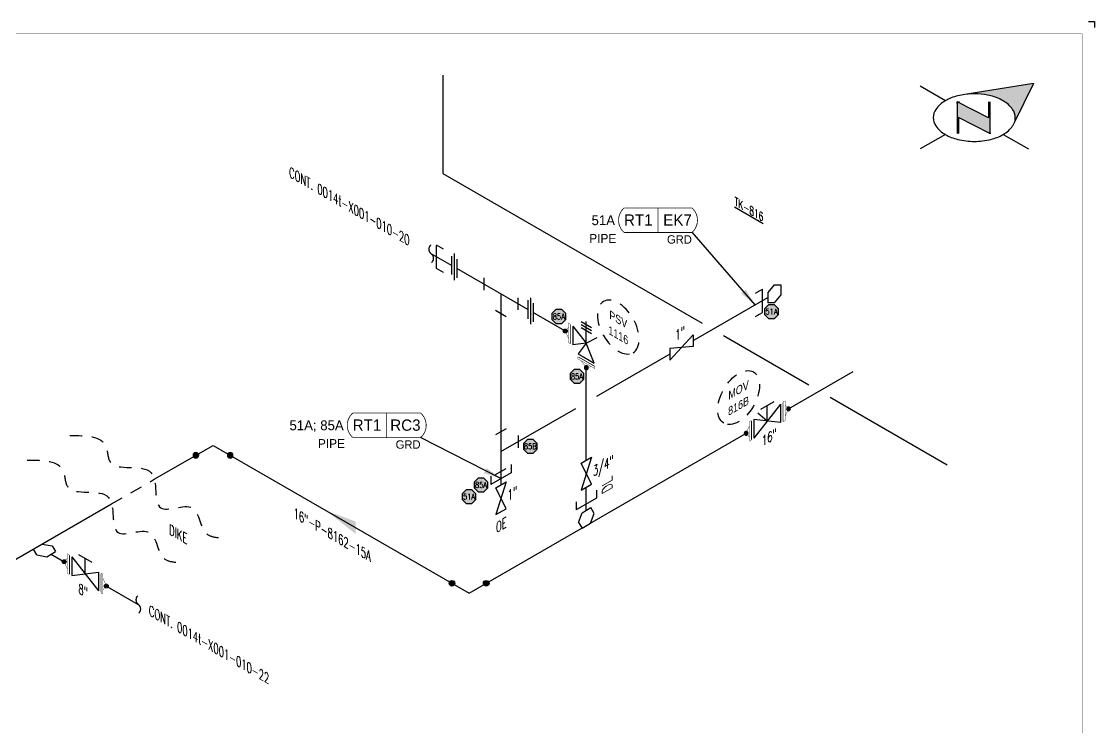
# Model space of a CAD drawing. Header units: inches. Extents: x 0 to 17.2, y 0 to 11.2.
# Drawn here: x 6.36 to 17.25, y 4.09 to 11.25 of the extents above; entities that cross this region are included whole.
import ezdxf
from ezdxf.enums import TextEntityAlignment as Align

# ---------------------------------------------------------------- set-up
doc = ezdxf.new("R2010")
doc.units = ezdxf.units.IN
doc.header["$MEASUREMENT"] = 0
doc.linetypes.add('HIDDEN2', pattern=[0.1875, 0.125, -0.0625])
for name, color, linetype in [('3', 1, 'Continuous'), ('BORDER', 3, 'Continuous'), ('COMP', 1, 'Continuous'), ('Continuation', 7, 'Continuous'), ('DL', 20, 'Continuous'), ('EQUIP', 131, 'Continuous'), ('EQUIP-ANNO', 150, 'Continuous'), ('FITTINGS', 4, 'Continuous'), ('FLOW', 1, 'Continuous'), ('PART_PCML', 7, 'Continuous'), ('PART_SelectedCML_RT', 132, 'Continuous'), ('PIPE-ANNO', 150, 'HIDDEN2'), ('TEXT', 7, 'Continuous'), ('UNAS.PIPE', 251, 'Continuous'), ('WELD POINTS', 41, 'Continuous'), ('Welds', 7, 'Continuous')]:
    doc.layers.add(name, color=color, linetype=linetype)
doc.layers.add('PIPE', color=7, linetype='Continuous', lineweight=30)
doc.styles.add('CMLPAS', font='')
doc.styles.add('ISO30', font='simplex.shx', dxfattribs={"width": 0.85, "oblique": 30, "height": 0.075})
doc.styles.add('PART_Standard', font='romans', dxfattribs={"width": 0.8, "height": 0.09})
doc.styles.add('Richmond', font='arial.ttf')
doc.styles.add('SIMPLEX', font='ROMANS')
doc.styles.get("Standard").update_dxf_attribs({"font": 'arial.ttf'})
doc.styles.get('CMLPAS').set_extended_font_data('Cordia New')
doc.dimstyles.new('Richmond', dxfattribs={"dimtxt": 0.18, "dimasz": 0.18, "dimexe": 0.18, "dimexo": 0.0625, "dimgap": 0.09, "dimtad": 0, "dimtih": 1, "dimtoh": 1, "dimdec": 4, "dimzin": 0, "dimdsep": 46, "dimtxsty": 'Richmond', "dimcen": 0.09, "dimadec": 0, "dimazin": 0, "dimtfac": 1, "dimtdec": 4, "dimtofl": 0, "dimtmove": 0, "dimatfit": 3, "dimfxl": 1, "dimtolj": 1, "dimtzin": 0, "dimarcsym": 0})
doc.dimstyles.get("Standard").update_dxf_attribs({"dimtxt": 0.18, "dimasz": 0.18, "dimexe": 0.18, "dimexo": 0.0625, "dimgap": 0.09, "dimtad": 0, "dimtih": 1, "dimtoh": 1, "dimdec": 4, "dimzin": 0, "dimdsep": 46, "dimtxsty": 'Standard', "dimcen": 0.09, "dimadec": 0, "dimazin": 0, "dimtfac": 1, "dimtdec": 4, "dimtofl": 0, "dimtmove": 0, "dimatfit": 3, "dimfxl": 1, "dimtolj": 1, "dimtzin": 0, "dimarcsym": 0})

# ---------------------------------------------------------------- blocks, each defined once
blk = doc.blocks.new('north2')
at = {"layer": 'BORDER'}
for points in [[(-0.706, -0.767, -0.156851), (-0.679, -0.851, -0.095667), (-0.689, -0.905), (-0.495, -0.504), (-1.19, -0.617, -0.092194), (-0.928, -0.631, -0.072341), (-0.801, -0.681, -0.106617)], [(-0.938, -1.011), (-0.936, -1.009), (-0.936, -0.691), (-0.952, -0.691), (-0.952, -0.853), (-1.27, -0.691), (-1.27, -0.707), (-1.27, -1.012), (-1.254, -1.012), (-1.254, -0.849)]]:
    blk.add_hatch(color=7, dxfattribs=at).paths.add_polyline_path(points)
at = {"layer": 'BORDER', "color": 7}
for p, q in [((-1.389, -0.681), (-1.646, -0.533)), ((-0.495, -0.504), (-1.19, -0.617)), ((-0.495, -0.504), (-0.689, -0.905)), ((-1.27, -0.691), (-1.27, -1.012)), ((-0.952, -0.853), (-1.27, -0.691)), ((-1.27, -0.707), (-1.27, -0.691)), ((-1.262, -0.691), (-1.246, -0.691)), ((-0.952, -0.691), (-0.952, -0.853)), ((-0.936, -0.691), (-0.936, -1.012)), ((-0.936, -1.012), (-1.254, -0.849)), ((-1.254, -0.849), (-1.254, -1.012)), ((-1.389, -1.021), (-1.646, -1.169)), ((-1.26, -1.011), (-1.262, -1.009)), ((-0.928, -1.012), (-0.944, -1.012)), ((-0.801, -1.021), (-0.544, -1.169))]:
    blk.add_line(p, q, dxfattribs=at)
for centre, radius, start, end in [((-1.152, -1.093), 0.476, 103.4495, 120), ((-1.095, -1.329), 0.719, 97.6203, 103.4495), ((-1.095, -1.329), 0.719, 76.5505, 97.6203), ((-1.039, -1.093), 0.476, 60, 76.5505), ((-1.238, -0.944), 0.304, 120, 144.3429), ((-0.953, -0.944), 0.304, 35.6571, 60), ((-1.367, -0.851), 0.144, 144.3429, 180), ((-1.367, -0.851), 0.144, 180, 215.6571), ((-0.823, -0.851), 0.144, 360, 35.6571), ((-0.823, -0.851), 0.144, 337.5796, 360), ((-1.238, -0.758), 0.304, 215.6571, 240), ((-0.953, -0.758), 0.304, 300, 324.3429), ((-0.823, -0.851), 0.144, 324.3429, 337.5547), ((-1.152, -0.609), 0.476, 240, 256.5505), ((-1.095, -0.373), 0.719, 256.5505, 270), ((-1.095, -0.373), 0.719, 270, 283.4495), ((-1.039, -0.609), 0.476, 283.4495, 300)]:
    blk.add_arc(centre, radius, start, end, dxfattribs=at)
blk = doc.blocks.new('A$C6804a2e5')
blk.add_blockref('north2', (0, 0))
blk = doc.blocks.new('A$C860dd1f6')
at = {"layer": 'PIPE'}
blk.add_blockref('A$C6804a2e5', (0, 0), dxfattribs=at)
blk = doc.blocks.new('Border')
at = {"layer": 'BORDER', "const_width": 0.005}
blk.add_lwpolyline([(0.25, 0.25), (17.25, 0.25), (17.25, 11.25), (0.25, 11.25)], close=True, dxfattribs=at)
blk = doc.blocks.new('1_Text_330')
at = {"layer": 'TEXT', "style": 'PART_Standard', "oblique": 330, "width": 0.8}
blk.add_attdef('3/4"', (0, 0), '', height=0.09, rotation=330, dxfattribs=at)
blk = doc.blocks.new('2_ELBOW_WELD_30')
at = {"linetype": 'ByBlock', "lineweight": -2}
h = blk.add_hatch(color=0, dxfattribs=at)
edge = h.paths.add_edge_path()
edge.add_arc((0.174, 0.1), 0.0286, 0, 360)
h = blk.add_hatch(color=0, dxfattribs=at)
edge = h.paths.add_edge_path()
edge.add_arc((0, -0.201), 0.0286, 0, 360)
at = {"color": 0, "linetype": 'ByBlock', "lineweight": -2}
for centre in [(0.174, 0.1), (0, -0.201)]:
    blk.add_circle(centre, 0.0286, dxfattribs=at)
blk = doc.blocks.new('VALVE_THREAD_PSV_30')
at = {"color": 0, "linetype": 'ByBlock', "lineweight": -2}
blk.add_wipeout([(-0.0406, -0.1016), (0, 0), (0.0677, 0.0859), (0.0677, -0.0078), (0, 0), (0.0406, -0.0547)], dxfattribs=at)
for p, q in [((-0.0269, 0.0782), (0.0269, 0.1093)), ((0, 0), (0, 0.1094)), ((-0.0269, 0.0626), (0.0269, 0.0937)), ((-0.0269, 0.047), (0.0269, 0.078)), ((0.0677, 0.0859), (0, 0)), ((0.0677, 0.0859), (0.0677, -0.0078)), ((-0.0406, -0.1016), (0, 0)), ((0, 0), (0.0677, -0.0078)), ((0, 0), (0.0406, -0.0547)), ((0.0406, -0.0547), (-0.0406, -0.1016))]:
    blk.add_line(p, q, dxfattribs=at)
blk = doc.blocks.new('3_VALVE_FLANGE_PSV_30')
at = {"color": 0, "linetype": 'ByBlock', "lineweight": -2}
for p, q in [((0.135, 0.172), (0.135, -0.016)), ((0.081, -0.109), (-0.081, -0.203))]:
    blk.add_line(p, q, dxfattribs=at)
for points in [[(0.135, 0.172), (0.162, 0.188), (0.162, 0), (0.135, -0.016)], [(-0.081, -0.203), (-0.081, -0.234), (0.081, -0.141), (0.081, -0.109)]]:
    blk.add_wipeout(points, dxfattribs=at)
for p, q in [((0.135, -0.016), (0.135, 0.172)), ((0.162, 0), (0.162, 0.188)), ((0.081, -0.109), (-0.081, -0.203)), ((0.081, -0.141), (-0.081, -0.234))]:
    blk.add_line(p, q, dxfattribs=at)
at = {"color": 0, "linetype": 'ByBlock', "lineweight": -2, "xscale": 2, "yscale": 2, "zscale": 2}
blk.add_blockref('VALVE_THREAD_PSV_30', (0, 0), dxfattribs=at)
blk = doc.blocks.new('AM9A04')
at = {"linetype": 'Continuous', "const_width": 0.01}
blk.add_lwpolyline([(0, -0.289), (0, 0.289), (-0.05, 0.318), (-0.05, -0.26)], close=True, dxfattribs=at)
at = {"const_width": 0.01}
blk.add_lwpolyline([(-0.05, -0.144), (-0.15, 0.087), (-0.05, 0.202)], dxfattribs=at)
blk = doc.blocks.new('A09')
at = {"layer": 'Welds'}
h = blk.add_hatch(color=256, dxfattribs=at)
h.dxf.hatch_style = 1
h.paths.add_polyline_path([(-0.03, 0, 1), (0.03, 0, 1)])
blk.add_circle((0, 0), 0.03, dxfattribs=at)
blk = doc.blocks.new('*U89')
blk.add_wipeout([(0.052, -0.03), (0.017, -0.07), (0.017, -0.11), (0, -0.1), (0, 0.1), (0.017, 0.09), (0.017, 0.05)]).dxf.layer = 'COMP'
at = {"layer": '3', "xscale": 0.65, "yscale": 0.65, "zscale": 0.65}
blk.add_blockref('A09', (0.052, -0.03), dxfattribs=at)
at = {"layer": 'COMP', "xscale": 0.3466300616258731, "yscale": 0.3466300616258731, "zscale": 0.3466300616258731, "rotation": 180}
blk.add_blockref('AM9A04', (0, 0), dxfattribs=at)
blk = doc.blocks.new('1_ID-BUBBLE_INSTRUMENT_330')
at = {"color": 0, "linetype": 'ByBlock', "lineweight": -2, "extrusion": (0, 0, -1)}
blk.add_ellipse((0, 0), major_axis=(0.15, -0.26), ratio=0.57735, dxfattribs=at)
at = {"color": 0, "linetype": 'ByBlock', "lineweight": -2, "oblique": 330}
for tag, p in [('INST.TYPE', (0.019, 0.067)), ('NUM', (0.019, -0.094))]:
    blk.add_attdef(tag, text='', height=0.075, rotation=330, dxfattribs=at).set_placement(p, align=Align.MIDDLE_CENTER)
blk = doc.blocks.new('*U92')
blk.add_wipeout([(0.043, 0.026), (0.078, 0.124), (0.043, 0.182), (-0.045, 0.129), (-0.079, 0.031), (-0.043, -0.026)])
at = {"layer": 'FITTINGS', "linetype": 'Continuous'}
for p, q in [((-0.079, 0.031), (-0.045, 0.129)), ((-0.045, 0.129), (0.043, 0.182)), ((0.078, 0.124), (0.043, 0.182)), ((0.043, 0.026), (0.078, 0.124)), ((-0.079, 0.031), (-0.043, -0.026)), ((-0.043, -0.026), (0.043, 0.026))]:
    blk.add_line(p, q, dxfattribs=at)
blk = doc.blocks.new('3_VALVE_FLANGE_GATE_30')
at = {"color": 0, "linetype": 'ByBlock', "lineweight": -2}
blk.add_wipeout([(-0.162, -0.187), (-0.135, -0.172), (0, 0), (0.135, -0.016), (0.162, 0), (0.162, 0.187), (0.135, 0.172), (0, 0), (-0.135, 0.016), (-0.162, 0)], dxfattribs=at)
for p, q in [((0.135, 0.172), (-0.135, -0.172)), ((0.068, 0.195), (-0.068, 0.117)), ((0, 0), (0, 0.156)), ((0.135, 0.172), (0.135, -0.016)), ((0.162, 0.187), (0.162, 0)), ((-0.162, 0), (-0.162, -0.187)), ((-0.135, 0.016), (-0.135, -0.172)), ((0.135, -0.016), (-0.135, 0.016))]:
    blk.add_line(p, q, dxfattribs=at)
blk = doc.blocks.new('1_Text_30')
at = {"layer": 'TEXT', "style": 'PART_Standard', "oblique": 30, "width": 0.8}
blk.add_attdef('TEXT', (0, 0), '', height=0.09, rotation=30, dxfattribs=at)
blk = doc.blocks.new('1_ID-BUBBLE_INSTRUMENT_30')
at = {"color": 0, "linetype": 'ByBlock', "lineweight": -2}
blk.add_ellipse((0, 0), major_axis=(-0.15, -0.26), ratio=0.57735, dxfattribs=at)
at = {"color": 0, "linetype": 'ByBlock', "lineweight": -2, "oblique": 30}
for tag, p in [('INST.TYPE', (-0.019, 0.067)), ('NUM', (-0.019, -0.094))]:
    blk.add_attdef(tag, text='', height=0.075, rotation=30, dxfattribs=at).set_placement(p, align=Align.MIDDLE_CENTER)
blk = doc.blocks.new('*U93')
blk.add_wipeout([(0.051, -0.107), (-0.051, -0.166), (0, 0), (-0.051, 0.107), (0.051, 0.166), (0, 0)]).dxf.layer = 'FITTINGS'
at = {"layer": 'FITTINGS'}
blk.add_lwpolyline([(0.051, -0.107), (-0.051, 0.107), (0.051, 0.166), (-0.051, -0.166)], close=True, dxfattribs=at)
blk = doc.blocks.new('*U94')
blk.add_wipeout([(0.118, 0.009), (0.118, 0.128), (0, 0), (-0.118, -0.009), (-0.118, -0.128), (0, 0)]).dxf.layer = 'FITTINGS'
at = {"layer": 'FITTINGS'}
blk.add_lwpolyline([(0.118, 0.009), (-0.118, -0.009), (-0.118, -0.128), (0.118, 0.128)], close=True, dxfattribs=at)
blk = doc.blocks.new('2_UNION_THREAD_30')
at = {"color": 0, "linetype": 'ByBlock', "lineweight": -2}
blk.add_wipeout([(-0.027, -0.109), (0.027, -0.078), (0.027, 0.109), (-0.027, 0.078)], dxfattribs=at)
for p, q in [((0, 0.135), (0, -0.135)), ((0.027, 0.109), (0.027, -0.078)), ((-0.027, 0.078), (-0.027, -0.109))]:
    blk.add_line(p, q, dxfattribs=at)
blk = doc.blocks.new('DL_Vert_330')
at = {"layer": 'DL', "style": 'ISO30', "oblique": 330, "width": 0.85}
blk.add_text('DL', height=0.1, rotation=90, dxfattribs=at).set_placement((0, 0))
blk = doc.blocks.new('1_Cont_330')
at = {"layer": 'Continuation', "style": 'PART_Standard', "oblique": 330, "width": 0.8}
blk.add_attdef('CONT.', (0, 0), '', height=0.09, rotation=330, dxfattribs=at)
blk = doc.blocks.new('1_BREAK-PIPE_PIPE_00')
at = {"color": 0, "linetype": 'ByBlock', "lineweight": -2}
for centre, major_axis in [((0.03, -0.092), (0, 0.101)), ((-0.03, 0.092), (0, -0.101))]:
    blk.add_ellipse(centre, major_axis=major_axis, ratio=0.711978, start_param=0.427466, end_param=3.141593, dxfattribs=at)
blk = doc.blocks.new('1_Tilde_00')
at = {"layer": 'PIPE-ANNO', "xscale": -0.5000000000000001, "yscale": 0.5, "zscale": 0.5}
blk.add_blockref('1_BREAK-PIPE_PIPE_00', (0, 0), dxfattribs=at)
blk = doc.blocks.new('2_TEE_THREAD_30')
at = {"color": 0, "linetype": 'ByBlock', "lineweight": -2}
for p, q in [((0.054, 0.232), (-0.054, 0.17)), ((0.174, 0.163), (0.174, 0.038)), ((-0.054, -0.232), (0.054, -0.17))]:
    blk.add_line(p, q, dxfattribs=at)
blk = doc.blocks.new('*U99')
blk.add_wipeout([(0.001, -0.05), (-0.066, -0.131), (-0.133, -0.132), (-0.134, -0.029), (-0.068, 0.052), (-0.001, 0.05)])
at = {"layer": 'FITTINGS', "linetype": 'Continuous'}
for p, q in [((-0.068, 0.052), (-0.134, -0.029)), ((-0.068, 0.052), (-0.001, 0.05)), ((-0.001, 0.05), (0.001, -0.05)), ((-0.134, -0.029), (-0.133, -0.132)), ((0.001, -0.05), (-0.066, -0.131)), ((-0.066, -0.131), (-0.133, -0.132))]:
    blk.add_line(p, q, dxfattribs=at)
blk = doc.blocks.new('1_ARROW_FLOW_30')
at = {"color": 0, "linetype": 'ByBlock'}
blk.add_solid([(-0.15, -0.15), (0.15, 0.087), (-0.15, -0.023)], dxfattribs=at)
blk = doc.blocks.new('*U100')
blk.add_wipeout([(0.043, 0.026), (0.146, 0.009), (0.18, -0.049), (0.092, -0.102), (-0.011, -0.084), (-0.043, -0.026)])
at = {"layer": 'FITTINGS', "linetype": 'Continuous'}
for p, q in [((-0.043, -0.026), (0.043, 0.026)), ((0.043, 0.026), (0.146, 0.009)), ((0.146, 0.009), (0.18, -0.049)), ((-0.011, -0.084), (-0.043, -0.026)), ((-0.011, -0.084), (0.092, -0.102)), ((0.092, -0.102), (0.18, -0.049))]:
    blk.add_line(p, q, dxfattribs=at)
blk = doc.blocks.new('PART_PCML')
blk.add_hatch(color=0).paths.add_polyline_path([(-0.07, -0.029), (-0.029, -0.07), (0.029, -0.07), (0.07, -0.029), (0.07, 0.029), (0.029, 0.07), (-0.029, 0.07), (-0.07, 0.029)])
at = {"color": 7, "const_width": 0.009}
blk.add_lwpolyline([(-0.07, 0.029), (-0.029, 0.07), (0.029, 0.07), (0.07, 0.029), (0.07, -0.029), (0.029, -0.07), (-0.029, -0.07), (-0.07, -0.029), (-0.07, 0.029), (-0.029, 0.07)], dxfattribs=at)
at = {"color": 18, "true_color": 0x000000}
blk.add_lwpolyline([(-0.029, 0.07), (-0.07, 0.029), (-0.07, -0.029), (-0.029, -0.07), (0.029, -0.07), (0.07, -0.029), (0.07, 0.029), (0.029, 0.07)], close=True, dxfattribs=at)
at = {"color": 7, "true_color": 0xffffff, "style": 'SIMPLEX', "width": 0.8, "flags": 1}
for tag, p in [('CIRCUIT', (-0.094, 0.089)), ('DM', (-0.053, -0.133)), ('TYPE', (-0.075, -0.204))]:
    blk.add_attdef(tag, p, '', height=0.0586, dxfattribs=at)
at = {"color": 7, "true_color": 0xffffff, "style": 'SIMPLEX', "width": 0.8}
blk.add_attdef('DMDISP', text='', height=0.0586, dxfattribs=at).set_placement((0, 0), align=Align.MIDDLE_CENTER)
blk = doc.blocks.new('CMLPAS')
at = {"const_width": 0.008}
blk.add_lwpolyline([(0.063, 0.125, 0.454441), (0.063, -0.125), (0.75, -0.125, 0.454441), (0.75, 0.125)], format="xyb", close=True, dxfattribs=at)
blk.add_lwpolyline([(0.406, -0.125), (0.406, 0.125)], dxfattribs=at)
at = {"style": 'CMLPAS', "flags": 1}
for tag, p in [('STATE', (0.75, 0.623)), ('DL', (0.75, 0.482)), ('CIRCUIT', (0.75, 0.341)), ('SUBSINTERVAL(MONTHS)', (-0.025, -0.335)), ('OLD_ID', (0.75, -0.337)), ('OLD_NDE', (0.75, -0.478)), ('OLD_ENTY', (0.741, -0.636)), ('SIZE', (0.747, -0.761)), ('SPEC', (0.747, -0.902)), ('JUSTIFY', (0.747, -1.043)), ('COMMENTS', (0.747, -1.185)), ('OLD_ASSET', (0.75, -1.326)), ('SCHED', (0.737, -1.469)), ('NOM_THICK', (0.752, -1.61)), ('CORR_ALLOW', (0.763, -1.745)), ('TML_STATUS', (0.772, -1.878)), ('FLOW_ORDER', (0.778, -2.13))]:
    blk.add_attdef(tag, text='', height=0.1, dxfattribs=at).set_placement(p, align=Align.MIDDLE_RIGHT)
at = {"style": 'CMLPAS'}
for tag, height, p in [('CHILD', 0.25, (0.75, 0.269)), ('###', 0.115, (0.75, 0.002)), ('ACCESS', 0.085, (0.75, -0.195))]:
    blk.add_attdef(tag, text='', height=height, dxfattribs=at).set_placement(p, align=Align.MIDDLE_RIGHT)
at = {"color": 152, "style": 'CMLPAS'}
for tag, height, p in [('SPECIAL', 0.085, (0.405, 0.19)), ('DM-TYPE', 0.1, (-0.03, 0)), ('COMP', 0.09, (-0.017, -0.185))]:
    blk.add_attdef(tag, text='', height=height, dxfattribs=at).set_placement(p, align=Align.MIDDLE_RIGHT)
at = {"style": 'CMLPAS'}
blk.add_attdef('NDE', text='', height=0.115, dxfattribs=at).set_placement((0.206, 0.002), align=Align.MIDDLE_CENTER)
blk = doc.blocks.new('*U95')
at = {"color": 20, "linetype": 'ByBlock', "ltscale": 0.7}
blk.add_line((0.103, 0.122), (-0.103, 0.003), dxfattribs=at)
for points in [[(0.103, 0.204), (0.103, 0.122)], [(-0.103, 0.086), (-0.103, 0.003)]]:
    blk.add_leader(points, dimstyle='Richmond', override={"dimasz": 0.04, "dimgap": 0.09, "dimtad": 0}, dxfattribs=at)
blk = doc.blocks.new('*U96')
at = {"color": 20, "linetype": 'ByBlock', "ltscale": 0.7}
blk.add_line((-0.054, -0.15), (-0.054, 0.087), dxfattribs=at)
for points in [[(-0.126, 0.046), (-0.054, 0.087)], [(-0.126, -0.191), (-0.054, -0.15)]]:
    blk.add_leader(points, dimstyle='Richmond', override={"dimasz": 0.04, "dimgap": 0.09, "dimtad": 0}, dxfattribs=at)
blk = doc.blocks.new('*U90')
at = {"color": 20, "linetype": 'ByBlock', "ltscale": 0.7}
blk.add_line((0.054, -0.15), (0.054, 0.087), dxfattribs=at)
for points in [[(0.126, 0.046), (0.054, 0.087)], [(0.126, -0.191), (0.054, -0.15)]]:
    blk.add_leader(points, dimstyle='Richmond', override={"dimasz": 0.04, "dimgap": 0.09, "dimtad": 0}, dxfattribs=at)

msp = doc.modelspace()

# ---------------------------------------------------------------- linework, layer by layer
for p, q in [((17.188, 11.25), (17.25, 11.25)), ((17.25, 11.25), (17.25, 11.188))]:
    msp.add_line(p, q)
at = {"layer": 'EQUIP'}
for p, q in [((10.638, 10.706), (10.638, 9.706)), ((13.484, 8.063), (14.35, 7.563)), ((14.567, 7.438), (15.756, 6.751))]:
    msp.add_line(p, q, dxfattribs=at)
at = {"layer": 'PIPE'}
for p, q in [((12.093, 7.985), (10.779, 8.743)), ((11.227, 8.485), (11.227, 6.549)), ((12.201, 7.447), (13.934, 8.448)), ((12.093, 6.135), (12.093, 7.985)), ((10.903, 5.448), (14.8, 7.698)), ((11.227, 6.885), (11.985, 7.322)), ((7.709, 6.604), (8.305, 6.948)), ((8.305, 6.948), (10.903, 5.448)), ((3.541, 4.198), (7.276, 6.354)), ((6.528, 5.922), (7.17, 5.551))]:
    msp.add_line(p, q, dxfattribs=at)
at = {"layer": 'PIPE', "linetype": 'HIDDEN2'}
msp.add_line((7.276, 6.354), (7.709, 6.604), dxfattribs=at)
at = {"layer": 'PIPE-ANNO'}
for points in [[(6.852, 7.048), (7.219, 6.935), (7.26, 6.783), (7.678, 6.671), (7.774, 6.314), (8.093, 6.314), (8.249, 6.044), (8.367, 6.012)], [(6.419, 6.798), (6.786, 6.685), (6.827, 6.533), (7.245, 6.421), (7.341, 6.064), (7.66, 6.064), (7.816, 5.794), (7.934, 5.762)]]:
    msp.add_spline(points, degree=3, dxfattribs=at)
at = {"layer": 'UNAS.PIPE'}
for p, q in [((10.779, 8.743), (10.519, 8.893)), ((7.17, 5.551), (7.547, 5.334))]:
    msp.add_line(p, q, dxfattribs=at)

# ---------------------------------------------------------------- block references
for name, p in [('1_Tilde_00', (10.519, 8.893)), ('DL_Vert_330', (12.355, 6.503)), ('1_Tilde_00', (7.547, 5.334))]:
    msp.add_blockref(name, p)
at = {"layer": 'BORDER'}
for name, p in [('Border', (-0.125, -0.125)), ('A$C860dd1f6', (17.125, 11.125))]:
    msp.add_blockref(name, p, dxfattribs=at)
at = {"layer": 'Continuation'}
for p, values in [((9.077, 9.675), {'CONT.': 'CONT. 0014t-X001-010-20'}), ((7.654, 5.228), {'CONT.': 'CONT. 0014t-X001-010-22'})]:
    msp.add_blockref('1_Cont_330', p, dxfattribs=at).add_auto_attribs(values)
at = {"layer": 'DL'}
for name, p in [('*U90', (10.519, 8.893)), ('*U96', (13.934, 8.448))]:
    msp.add_blockref(name, p, dxfattribs=at)
at = {"layer": 'FITTINGS'}
msp.add_blockref('2_TEE_THREAD_30', (11.227, 6.885), dxfattribs=at)
at = {"layer": 'FLOW', "xscale": -1}
msp.add_blockref('1_ARROW_FLOW_30', (9.604, 6.198), dxfattribs=at)
at = {"layer": 'PART_PCML', "color": 13}
for p, values in [((11.524, 6.939), {'DMDISP': '85B'}), ((11.025, 6.547), {'DMDISP': '85A'})]:
    msp.add_blockref('PART_PCML', p, dxfattribs=at).add_auto_attribs(values)
at = {"layer": 'PART_PCML', "color": 96}
msp.add_blockref('PART_PCML', (10.903, 6.428), dxfattribs=at).add_auto_attribs({'DMDISP': '51A'})
at = {"layer": 'PART_SelectedCML_RT'}
for p, values in [((12.414, 9.233), {'###': 'EK7', 'NDE': 'RT1', 'DM-TYPE': '51A', 'COMP': 'PIPE', 'ACCESS': 'GRD'}), ((9.661, 7.152), {'###': 'RC3', 'NDE': 'RT1', 'DM-TYPE': '51A; 85A', 'COMP': 'PIPE', 'ACCESS': 'GRD'})]:
    msp.add_blockref('CMLPAS', p, dxfattribs=at).add_auto_attribs(values)
at = {"layer": 'TEXT'}
for name, p, values in [('1_Text_30', (11.295, 6.382), {'TEXT': '1"'}), ('1_Text_330', (9.123, 6.217), {'3/4"': '16"-P-8162-15A'}), ('1_Text_330', (7.86, 6.049), {'3/4"': 'DIKE'})]:
    msp.add_blockref(name, p, dxfattribs=at).add_auto_attribs(values)
at = {"layer": 'WELD POINTS', "xscale": -1, "rotation": 59.99999999999994}
msp.add_blockref('2_ELBOW_WELD_30', (8.305, 6.948), dxfattribs=at)
at = {"layer": 'WELD POINTS', "rotation": 120}
msp.add_blockref('2_ELBOW_WELD_30', (10.903, 5.448), dxfattribs=at)

# ---------------------------------------------------------------- texts
at = {"layer": 'EQUIP-ANNO', "style": 'ISO30', "oblique": 330, "width": 0.85}
msp.add_text('%%UTK-816', height=0.075, rotation=330, dxfattribs=at).set_placement((13.598, 9.385))

# ---------------------------------------------------------------- leaders
at = {"layer": 'PART_SelectedCML_RT'}
msp.add_leader([(13.805, 8.374), (13.168, 9.111)], dimstyle='Standard', dxfattribs=at)

# ---------------------------------------------------------------- next in the draw order: block references
at = {"layer": 'FITTINGS', "xscale": -1}
for name, p in [('2_UNION_THREAD_30', (11.526, 8.312)), ('3_VALVE_FLANGE_PSV_30', (12.093, 7.985)), ('3_VALVE_FLANGE_GATE_30', (7.008, 5.645))]:
    msp.add_blockref(name, p, dxfattribs=at)
at = {"layer": 'FITTINGS'}
for name, p in [('*U94', (13.058, 7.942)), ('3_VALVE_FLANGE_GATE_30', (13.929, 7.195)), ('*U93', (12.093, 6.661)), ('*U93', (11.227, 6.412))]:
    msp.add_blockref(name, p, dxfattribs=at)
at = {"layer": 'PIPE', "rotation": 359.3295536504847}
for name, p in [('*U99', (14.068, 8.526)), ('*U92', (12.093, 6.135)), ('*U100', (6.528, 5.922))]:
    msp.add_blockref(name, p, dxfattribs=at)

# ---------------------------------------------------------------- next in the draw order: wipeouts: each hides what was drawn before it
at = {"linetype": 'ByBlock', "lineweight": -2}
msp.add_wipeout([(10.779, 8.65), (10.725, 8.681), (10.725, 8.868), (10.779, 8.837)], dxfattribs=at).dxf.layer = 'FITTINGS'

# ---------------------------------------------------------------- next in the draw order: linework, layer by layer
at = {"layer": 'FITTINGS', "linetype": 'ByBlock', "lineweight": -2}
msp.add_line((10.779, 8.837), (10.779, 8.65), dxfattribs=at)
at = {"layer": 'PIPE-ANNO'}
msp.add_line((12.093, 7.985), (12.262, 8.071), dxfattribs=at)
at = {"layer": 'UNAS.PIPE', "linetype": 'ByBlock', "lineweight": -2}
for p, q in [((10.725, 8.868), (10.725, 8.681)), ((10.752, 8.894), (10.752, 8.625))]:
    msp.add_line(p, q, dxfattribs=at)

# ---------------------------------------------------------------- next in the draw order: block references
at = {"layer": 'COMP', "ltscale": 0.65, "rotation": 180}
for p in [(11.931, 8.079), (6.846, 5.738)]:
    msp.add_blockref('*U89', p, dxfattribs=at)
at = {"layer": 'COMP', "ltscale": 0.65, "xscale": -1}
for p, rotation in [((12.093, 7.797), 59.99999999999987), ((14.092, 7.289), 180)]:
    msp.add_blockref('*U89', p, dxfattribs=dict(at, rotation=rotation))
msp.add_blockref('*U89', (13.767, 7.101), dxfattribs=at)
at = {"layer": 'DL'}
for p in [(11.227, 6.549), (12.094, 6.29)]:
    msp.add_blockref('*U95', p, dxfattribs=at)
at = {"layer": 'FITTINGS', "rotation": 239.9999999999999}
msp.add_blockref('2_TEE_THREAD_30', (11.227, 8.485), dxfattribs=at)
at = {"layer": 'PART_PCML', "color": 96}
msp.add_blockref('PART_PCML', (13.972, 8.306), dxfattribs=at).add_auto_attribs({'DMDISP': '51A'})
at = {"layer": 'TEXT'}
for name, p, values in [('1_Text_30', (12.997, 8.006), {'TEXT': '1"'}), ('1_Text_30', (13.875, 6.936), {'TEXT': '16"'}), ('1_Text_30', (12.161, 6.63), {'TEXT': '3/4"'}), ('1_Text_30', (11.176, 6.058), {'TEXT': 'OE'}), ('1_Text_330', (6.939, 5.45), {'3/4"': '8"'})]:
    msp.add_blockref(name, p, dxfattribs=at).add_auto_attribs(values)

# ---------------------------------------------------------------- next in the draw order: leaders
at = {"layer": 'PART_SelectedCML_RT'}
msp.add_leader([(11.227, 6.611), (10.411, 7.027)], dimstyle='Standard', dxfattribs=at)

# ---------------------------------------------------------------- next in the draw order: wipeouts: each hides what was drawn before it
msp.add_wipeout([(7.222, 5.521), (7.188, 5.481), (7.188, 5.441), (7.17, 5.451), (7.17, 5.651), (7.188, 5.641), (7.188, 5.601)]).dxf.layer = 'UNAS.PIPE'

# ---------------------------------------------------------------- next in the draw order: hatches: boundary and pattern name
at = {"layer": 'UNAS.PIPE'}
h = msp.add_hatch(color=256, dxfattribs=at)
h.dxf.hatch_style = 1
h.paths.add_polyline_path([(7.203, 5.521, 1), (7.242, 5.521, 1)])

# ---------------------------------------------------------------- next in the draw order: linework, layer by layer
at = {"layer": 'EQUIP'}
msp.add_line((10.638, 9.706), (13.268, 8.188), dxfattribs=at)
at = {"layer": 'PIPE-ANNO'}
msp.add_line((13.929, 7.195), (13.774, 7.322), dxfattribs=at)
at = {"layer": 'UNAS.PIPE'}
msp.add_circle((7.222, 5.521), 0.0195, dxfattribs=at)

# ---------------------------------------------------------------- next in the draw order: block references
at = {"layer": 'PART_PCML', "color": 13}
for p in [(11.814, 8.256), (11.998, 7.648)]:
    msp.add_blockref('PART_PCML', p, dxfattribs=at).add_auto_attribs({'DMDISP': '85A'})
at = {"layer": 'PIPE-ANNO'}
for name, p, values in [('1_ID-BUBBLE_INSTRUMENT_330', (12.417, 8.149), {'INST.TYPE': 'PSV', 'NUM': '1116'}), ('1_ID-BUBBLE_INSTRUMENT_30', (13.638, 7.433), {'INST.TYPE': 'MOV', 'NUM': '816B'})]:
    msp.add_blockref(name, p, dxfattribs=at).add_auto_attribs(values)
at = {"layer": 'UNAS.PIPE', "xscale": 0.3466300616258731, "yscale": 0.3466300616258731, "zscale": 0.3466300616258731, "rotation": 180}
msp.add_blockref('AM9A04', (7.17, 5.551), dxfattribs=at)

doc.saveas('drawing.dxf')
